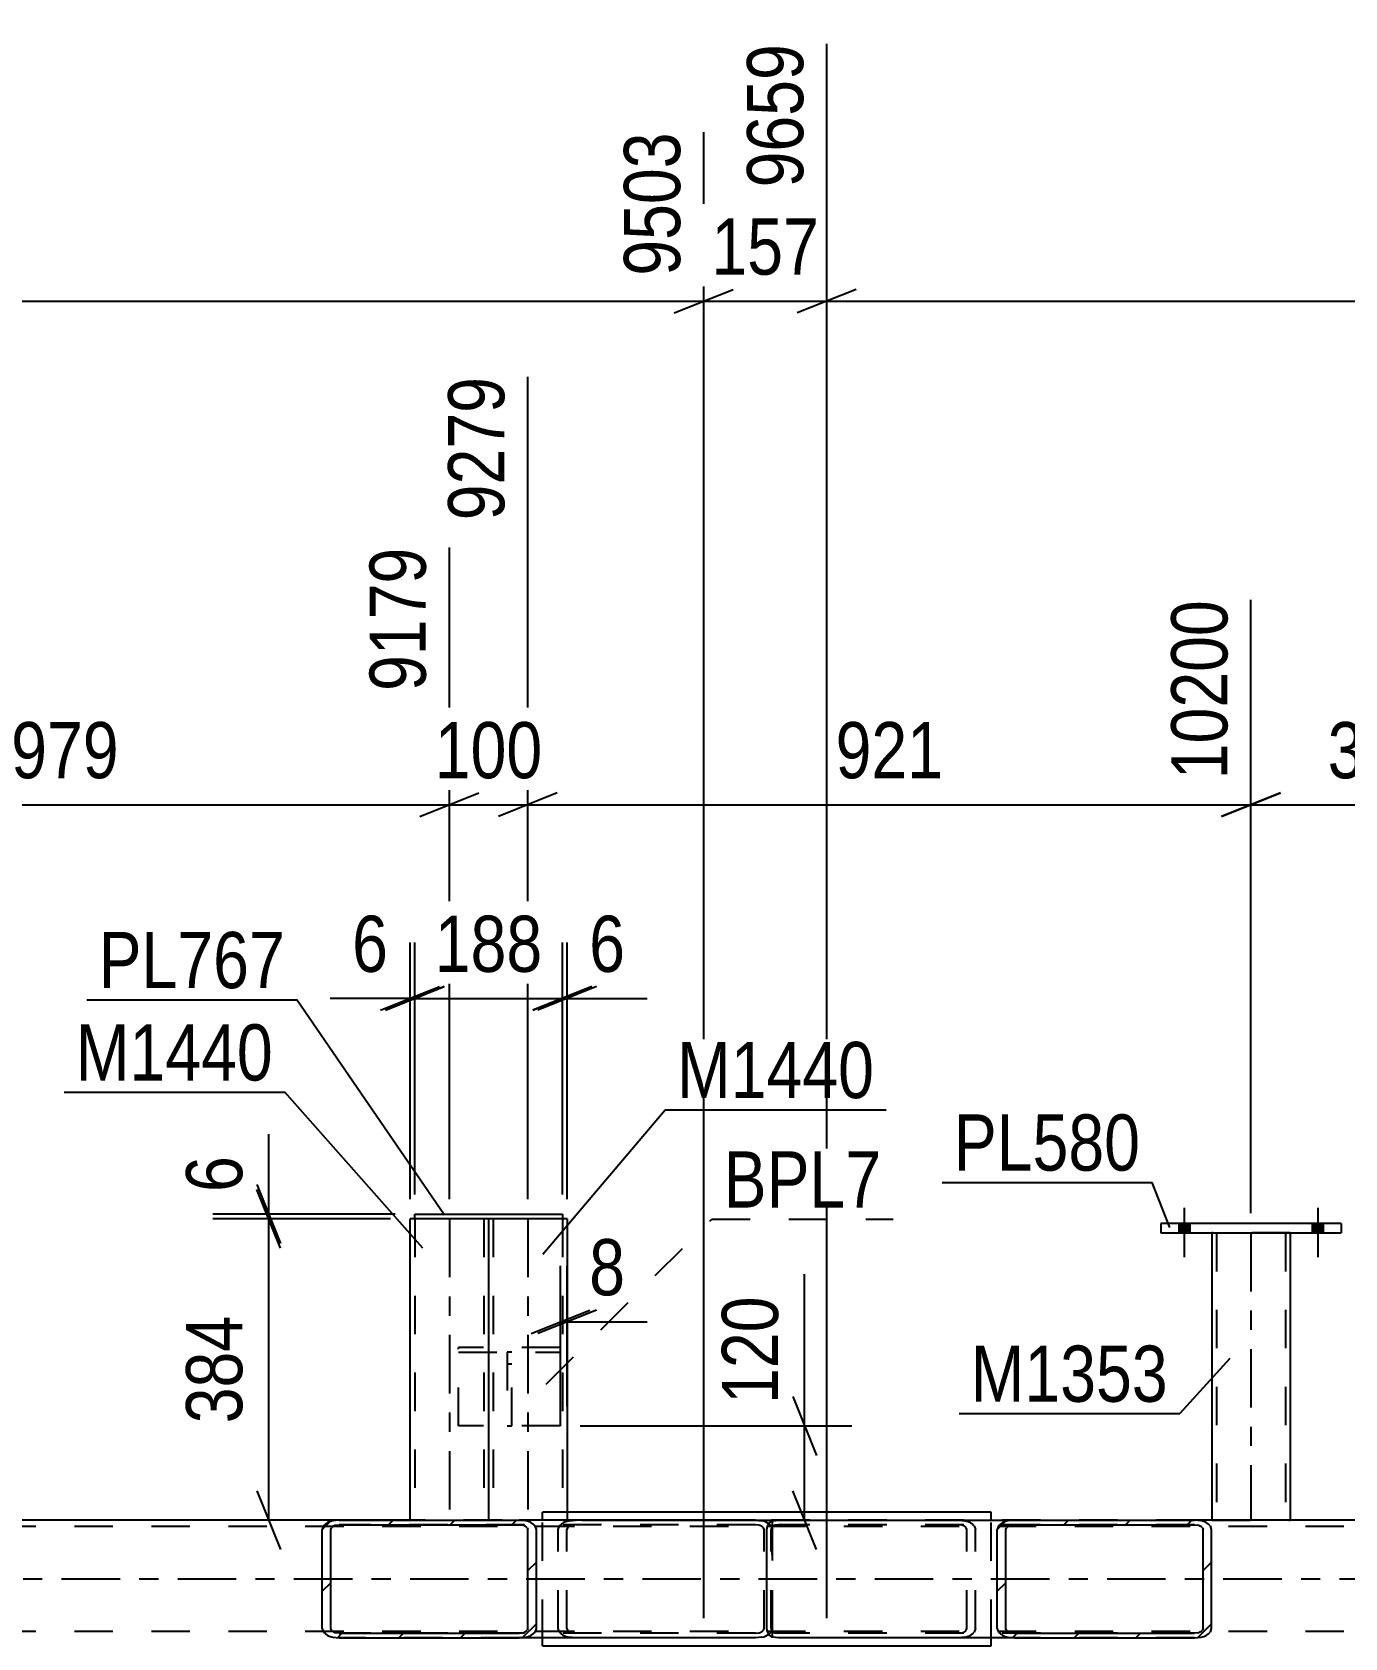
# Model space of a CAD drawing. Header units: millimetres. Extents: x -787 to 402, y -866 to -25.
# Drawn here: x -349.7 to -282.8, y -281.6 to -199.8 of the extents above; entities that cross this region are included whole.
import ezdxf

# ---------------------------------------------------------------- set-up
doc = ezdxf.new("R2010")
doc.units = ezdxf.units.MM
doc.linetypes.add('DXK_LINE_DOT2', pattern=[3.9198, 1.9599, -1.9599])
doc.linetypes.add('DXK_LINE_DOT3', pattern=[5.9187, 2.979, -0.9799, 0.9799, -0.9799])
doc.styles.add('Arial Narrow', font='ARIALN.TTF', dxfattribs={"height": 0.2})

# ---------------------------------------------------------------- blocks, each defined once
blk = doc.blocks.new('Part-569028579-6393 - 6366')
at = {"linetype": 'Continuous'}
h = blk.add_hatch(dxfattribs=at)
h.set_pattern_fill('', scale=0.7, style=0, pattern_type=0)
h.set_pattern_definition([(45, (-334.9388, -276.0854), (-1.57154, 1.57154), [])])
h.paths.add_polyline_path([(-334.872, -275.902), (-334.939, -276.085), (-334.939, -281.125), (-334.872, -281.309), (-334.683, -281.465), (-334.4, -281.569), (-334.065, -281.605), (-324.894, -281.605), (-324.56, -281.569), (-324.277, -281.465), (-324.087, -281.309), (-324.021, -281.125), (-324.021, -276.085), (-324.087, -275.902), (-324.277, -275.746), (-324.56, -275.642), (-324.894, -275.605), (-334.065, -275.605), (-334.4, -275.642), (-334.683, -275.746)])
h.paths.add_polyline_path([(-334.232, -275.864), (-334.065, -275.845), (-324.894, -275.845), (-324.727, -275.864), (-324.585, -275.916), (-324.491, -275.994), (-324.457, -276.085), (-324.457, -281.125), (-324.491, -281.217), (-324.585, -281.295), (-324.727, -281.347), (-324.894, -281.365), (-334.065, -281.365), (-334.232, -281.347), (-334.374, -281.295), (-334.469, -281.217), (-334.502, -281.125), (-334.502, -276.085), (-334.469, -275.994), (-334.374, -275.916)])
at = {"color": 2, "linetype": 'Continuous'}
for p, q in [((-334.065, -275.605), (-334.4, -275.642)), ((-334.065, -275.605), (-324.894, -275.605)), ((-312.864, -275.605), (-324.894, -275.605)), ((-324.56, -275.642), (-324.894, -275.605)), ((-312.864, -275.605), (-312.53, -275.642)), ((-334.872, -275.902), (-334.939, -276.085)), ((-334.939, -281.125), (-334.939, -276.085)), ((-334.502, -276.085), (-334.469, -275.994)), ((-334.502, -281.125), (-334.502, -276.085)), ((-334.232, -275.864), (-334.065, -275.845)), ((-334.065, -275.845), (-324.894, -275.845)), ((-324.894, -275.845), (-324.727, -275.864)), ((-324.491, -275.994), (-324.457, -276.085)), ((-324.457, -281.125), (-324.457, -276.085)), ((-324.021, -276.085), (-324.087, -275.902)), ((-324.021, -281.125), (-324.021, -276.085)), ((-334.939, -281.125), (-334.872, -281.309)), ((-334.469, -281.217), (-334.502, -281.125)), ((-334.065, -281.365), (-334.232, -281.347)), ((-334.065, -281.365), (-324.894, -281.365)), ((-324.727, -281.347), (-324.894, -281.365)), ((-324.457, -281.125), (-324.491, -281.217)), ((-324.087, -281.309), (-324.021, -281.125)), ((-334.4, -281.569), (-334.065, -281.605)), ((-334.065, -281.605), (-324.894, -281.605)), ((-324.894, -281.605), (-324.56, -281.569)), ((-312.864, -281.605), (-324.894, -281.605)), ((-312.53, -281.569), (-312.864, -281.605))]:
    blk.add_line(p, q, dxfattribs=at)
at = {"color": 7, "linetype": 'DXK_LINE_DOT2'}
for p, q in [((-334.065, -275.605), (-324.894, -275.605)), ((-322.37, -275.642), (-322.035, -275.605)), ((-312.864, -275.845), (-334.065, -275.845)), ((-322.909, -276.085), (-322.842, -275.902)), ((-322.909, -281.125), (-322.909, -276.085)), ((-322.439, -275.994), (-322.472, -276.085)), ((-322.472, -281.125), (-322.472, -276.085)), ((-322.035, -275.845), (-322.202, -275.864)), ((-312.697, -275.864), (-312.864, -275.845)), ((-312.427, -276.085), (-312.461, -275.994)), ((-312.427, -281.125), (-312.427, -276.085)), ((-312.057, -275.902), (-312.033, -275.968)), ((-312.033, -275.968), (-311.991, -276.085)), ((-311.991, -281.125), (-311.991, -276.085)), ((-312.864, -281.365), (-334.065, -281.365)), ((-322.842, -281.309), (-322.909, -281.125)), ((-322.472, -281.125), (-322.439, -281.217)), ((-322.202, -281.347), (-322.035, -281.365)), ((-312.864, -281.365), (-312.697, -281.347)), ((-312.461, -281.217), (-312.427, -281.125)), ((-312.006, -281.168), (-312.057, -281.309)), ((-311.991, -281.125), (-312.006, -281.168)), ((-324.894, -281.605), (-334.065, -281.605)), ((-322.035, -281.605), (-322.37, -281.569))]:
    blk.add_line(p, q, dxfattribs=at)
at = {"color": 2, "linetype": 'Continuous'}
for centre, radius, start, end in [((-334.264, -276.448), 0.817, 99.51815, 138.06376), ((-324.695, -276.448), 0.817, 41.93617, 80.48178), ((-312.665, -276.448), 0.817, 53.52275, 80.48178), ((-334.165, -276.267), 0.409, 99.51815, 138.06376), ((-324.795, -276.267), 0.409, 41.93617, 80.48178), ((-334.264, -280.763), 0.817, 221.93617, 260.48178), ((-334.165, -280.944), 0.409, 221.93617, 260.48178), ((-324.795, -280.944), 0.409, 279.51815, 318.06376), ((-324.695, -280.763), 0.817, 279.51815, 318.06376), ((-312.665, -280.763), 0.817, 279.51815, 306.47955)]:
    blk.add_arc(centre, radius, start, end, dxfattribs=at)
at = {"color": 7, "linetype": 'DXK_LINE_DOT2'}
for centre, radius, start, end in [((-322.234, -276.448), 0.817, 99.51815, 138.06376), ((-312.665, -276.448), 0.817, 41.93617, 53.52275), ((-322.135, -276.267), 0.409, 99.51815, 138.06376), ((-312.765, -276.267), 0.409, 41.93617, 80.48178), ((-322.234, -280.763), 0.817, 221.93617, 260.48178), ((-322.135, -280.944), 0.409, 221.93617, 260.48178), ((-312.765, -280.944), 0.409, 279.51815, 318.06376), ((-312.665, -280.763), 0.817, 306.47955, 318.06376)]:
    blk.add_arc(centre, radius, start, end, dxfattribs=at)
blk = doc.blocks.new('Part-569028579-6501 - 6366')
at = {"color": 2, "linetype": 'Continuous'}
for p, q in [((-334.066, -275.605), (-375.629, -275.605)), ((-248.932, -275.605), (-290.495, -275.605))]:
    blk.add_line(p, q, dxfattribs=at)
at = {"color": 7, "linetype": 'DXK_LINE_DOT2'}
for p, q in [((-290.495, -275.605), (-334.066, -275.605)), ((-102.569, -275.925), (-695.602, -275.925)), ((-102.569, -281.285), (-695.602, -281.285))]:
    blk.add_line(p, q, dxfattribs=at)
at = {"color": 7, "linetype": 'DXK_LINE_DOT3'}
blk.add_line((-102.569, -278.605), (-695.602, -278.605), dxfattribs=at)
blk = doc.blocks.new('Part-569028579-6526 - 6366')
at = {"linetype": 'Continuous'}
h = blk.add_hatch(dxfattribs=at)
h.set_pattern_fill('', scale=0.7, style=0, pattern_type=0)
h.set_pattern_definition([(45, (-300.5408, -276.0853), (-1.57154, 1.57154), [])])
h.paths.add_polyline_path([(-300.474, -275.902), (-300.541, -276.085), (-300.541, -281.125), (-300.474, -281.309), (-300.285, -281.465), (-300.002, -281.569), (-299.667, -281.605), (-290.496, -281.605), (-290.162, -281.569), (-289.879, -281.465), (-289.689, -281.309), (-289.623, -281.125), (-289.623, -276.085), (-289.689, -275.902), (-289.879, -275.746), (-290.162, -275.642), (-290.496, -275.605), (-299.667, -275.605), (-300.002, -275.642), (-300.285, -275.746)])
h.paths.add_polyline_path([(-299.835, -275.864), (-299.667, -275.845), (-290.496, -275.845), (-290.329, -275.864), (-290.187, -275.916), (-290.093, -275.994), (-290.06, -276.085), (-290.06, -281.125), (-290.093, -281.217), (-290.187, -281.295), (-290.329, -281.347), (-290.496, -281.365), (-299.667, -281.365), (-299.835, -281.347), (-299.976, -281.295), (-300.071, -281.217), (-300.104, -281.125), (-300.104, -276.085), (-300.071, -275.994), (-299.976, -275.916)])
at = {"color": 2, "linetype": 'Continuous'}
for p, q in [((-312.248, -275.902), (-312.153, -275.746)), ((-312.153, -275.746), (-312.011, -275.642)), ((-312.011, -275.642), (-311.991, -275.637)), ((-311.991, -275.637), (-311.697, -275.605)), ((-311.697, -275.605), (-299.667, -275.605)), ((-299.667, -275.605), (-300.002, -275.642)), ((-299.667, -275.605), (-290.496, -275.605)), ((-290.162, -275.642), (-290.496, -275.605)), ((-312.281, -276.085), (-312.248, -275.902)), ((-312.281, -281.125), (-312.281, -276.085)), ((-300.474, -275.902), (-300.541, -276.085)), ((-300.541, -281.125), (-300.541, -276.085)), ((-300.104, -276.085), (-300.071, -275.994)), ((-300.104, -281.125), (-300.104, -276.085)), ((-299.835, -275.864), (-299.667, -275.845)), ((-299.667, -275.845), (-290.496, -275.845)), ((-290.496, -275.845), (-290.329, -275.864)), ((-290.093, -275.994), (-290.06, -276.085)), ((-290.06, -281.125), (-290.06, -276.085)), ((-289.623, -276.085), (-289.689, -275.902)), ((-289.623, -281.125), (-289.623, -276.085)), ((-312.248, -281.309), (-312.281, -281.125)), ((-312.153, -281.465), (-312.248, -281.309)), ((-312.011, -281.569), (-312.153, -281.465)), ((-300.541, -281.125), (-300.474, -281.309)), ((-300.071, -281.217), (-300.104, -281.125)), ((-299.667, -281.365), (-299.835, -281.347)), ((-299.667, -281.365), (-290.496, -281.365)), ((-290.329, -281.347), (-290.496, -281.365)), ((-290.06, -281.125), (-290.093, -281.217)), ((-289.689, -281.309), (-289.623, -281.125)), ((-311.991, -281.573), (-312.011, -281.569)), ((-311.697, -281.605), (-311.991, -281.573)), ((-299.667, -281.605), (-311.697, -281.605)), ((-300.002, -281.569), (-299.667, -281.605)), ((-299.667, -281.605), (-290.496, -281.605)), ((-290.496, -281.605), (-290.162, -281.569))]:
    blk.add_line(p, q, dxfattribs=at)
at = {"color": 7, "linetype": 'DXK_LINE_DOT2'}
for p, q in [((-311.991, -281.573), (-311.991, -275.637)), ((-302.526, -275.605), (-302.192, -275.642)), ((-299.667, -275.605), (-290.496, -275.605)), ((-312.046, -275.994), (-312.062, -276.085)), ((-312.062, -281.125), (-312.062, -276.085)), ((-312.006, -275.916), (-312.046, -275.994)), ((-311.865, -275.864), (-312.006, -275.916)), ((-312.006, -281.295), (-312.006, -275.916)), ((-311.697, -275.845), (-311.865, -275.864)), ((-290.496, -275.845), (-311.697, -275.845)), ((-302.359, -275.864), (-302.526, -275.845)), ((-302.09, -276.085), (-302.123, -275.994)), ((-302.09, -281.125), (-302.09, -276.085)), ((-301.719, -275.902), (-301.653, -276.085)), ((-301.653, -281.125), (-301.653, -276.085)), ((-312.062, -281.125), (-312.046, -281.217)), ((-312.046, -281.217), (-312.006, -281.295)), ((-312.006, -281.295), (-311.865, -281.347)), ((-311.865, -281.347), (-311.697, -281.365)), ((-290.496, -281.365), (-311.697, -281.365)), ((-302.526, -281.365), (-302.359, -281.347)), ((-302.123, -281.217), (-302.09, -281.125)), ((-301.653, -281.125), (-301.719, -281.309)), ((-302.192, -281.569), (-302.526, -281.605)), ((-290.496, -281.605), (-299.667, -281.605))]:
    blk.add_line(p, q, dxfattribs=at)
for centre, radius, start, end in [((-302.327, -276.448), 0.817, 41.93617, 80.48178), ((-302.427, -276.267), 0.409, 41.93617, 80.48178), ((-302.427, -280.944), 0.409, 279.51815, 318.06376), ((-302.327, -280.763), 0.817, 279.51815, 318.06376)]:
    blk.add_arc(centre, radius, start, end, dxfattribs=at)
at = {"color": 2, "linetype": 'Continuous'}
for centre, radius, start, end in [((-299.867, -276.448), 0.817, 99.51815, 138.06376), ((-290.297, -276.448), 0.817, 41.93617, 80.48178), ((-299.767, -276.267), 0.409, 99.51815, 138.06376), ((-290.397, -276.267), 0.409, 41.93617, 80.48178), ((-299.867, -280.763), 0.817, 221.93617, 260.48178), ((-299.767, -280.944), 0.409, 221.93617, 260.48178), ((-290.397, -280.944), 0.409, 279.51815, 318.06376), ((-290.297, -280.763), 0.817, 279.51815, 318.06376)]:
    blk.add_arc(centre, radius, start, end, dxfattribs=at)
blk = doc.blocks.new('Part-569028579-6537 - 6366')
at = {"color": 2, "linetype": 'Continuous'}
for p, q in [((-300.853, -275.205), (-323.709, -275.205)), ((-323.709, -275.605), (-323.709, -275.205)), ((-300.853, -275.605), (-300.853, -275.205)), ((-323.709, -282.005), (-323.709, -281.605)), ((-323.709, -282.005), (-300.853, -282.005)), ((-300.853, -282.005), (-300.853, -281.605))]:
    blk.add_line(p, q, dxfattribs=at)
at = {"color": 7, "linetype": 'DXK_LINE_DOT2'}
for p, q in [((-323.709, -281.605), (-323.709, -275.605)), ((-300.853, -281.605), (-300.853, -275.605))]:
    blk.add_line(p, q, dxfattribs=at)
blk = doc.blocks.new('Part-569028579-6564 - 6366')
at = {"color": 2, "linetype": 'Continuous'}
for p, q in [((-292.218, -260.485), (-292.218, -260.965)), ((-283.018, -260.485), (-292.218, -260.485)), ((-292.218, -260.965), (-283.018, -260.965)), ((-283.018, -260.485), (-283.018, -260.965))]:
    blk.add_line(p, q, dxfattribs=at)
blk = doc.blocks.new('Part-569028579-6586 - 6366')
at = {"color": 7, "linetype": 'DXK_LINE_DOT2'}
for p, q in [((-325.275, -267.045), (-325.515, -267.045)), ((-325.515, -267.045), (-325.515, -270.805)), ((-325.275, -270.805), (-325.275, -267.045)), ((-325.515, -267.645), (-325.275, -267.645)), ((-325.515, -270.805), (-325.275, -270.805))]:
    blk.add_line(p, q, dxfattribs=at)
blk = doc.blocks.new('Part-569028579-17668 - 6366')
at = {"color": 2, "linetype": 'Continuous'}
for p, q in [((-330.421, -260.245), (-330.458, -260.245)), ((-330.458, -275.605), (-330.458, -260.245)), ((-326.532, -260.245), (-330.421, -260.245)), ((-326.458, -260.245), (-326.458, -275.605))]:
    blk.add_line(p, q, dxfattribs=at)
at = {"color": 7, "linetype": 'DXK_LINE_DOT2'}
for p, q in [((-330.218, -260.245), (-330.218, -275.608)), ((-330.218, -260.245), (-330.2, -260.245)), ((-326.698, -260.245), (-326.698, -275.608)), ((-326.494, -260.245), (-326.532, -260.245)), ((-326.494, -260.245), (-326.532, -260.245)), ((-326.458, -260.245), (-326.494, -260.245)), ((-326.494, -260.245), (-326.458, -260.245)), ((-330.458, -275.605), (-330.458, -275.608)), ((-330.458, -275.608), (-326.458, -275.608)), ((-326.458, -275.608), (-326.458, -275.605)), ((-326.458, -275.605), (-326.458, -275.608))]:
    blk.add_line(p, q, dxfattribs=at)
at = {"color": 7, "linetype": 'DXK_LINE_DOT3'}
blk.add_line((-328.458, -260.245), (-328.458, -275.608), dxfattribs=at)
blk = doc.blocks.new('Part-569028579-17716 - 6366')
at = {"color": 7, "linetype": 'DXK_LINE_DOT2'}
for p, q in [((-322.797, -266.805), (-327.997, -266.805)), ((-327.997, -270.805), (-327.997, -266.805)), ((-327.997, -267.045), (-322.797, -267.045)), ((-322.797, -270.805), (-322.797, -266.805)), ((-322.797, -270.805), (-327.997, -270.805))]:
    blk.add_line(p, q, dxfattribs=at)
blk = doc.blocks.new('Part-569028579-17715 - 6366')
at = {"color": 2, "linetype": 'Continuous'}
for p, q in [((-330.218, -260.245), (-330.218, -260.005)), ((-330.218, -260.005), (-322.698, -260.005)), ((-326.384, -260.245), (-326.532, -260.245)), ((-322.698, -260.005), (-322.698, -260.245))]:
    blk.add_line(p, q, dxfattribs=at)
at = {"color": 7, "linetype": 'DXK_LINE_DOT2'}
for p, q in [((-326.532, -260.245), (-330.218, -260.245)), ((-322.698, -260.245), (-326.384, -260.245))]:
    blk.add_line(p, q, dxfattribs=at)
blk = doc.blocks.new('Part-569028579-17665 - 6366')
at = {"color": 2, "linetype": 'Continuous'}
for p, q in [((-289.618, -260.965), (-289.618, -275.605)), ((-285.618, -260.965), (-285.618, -275.605))]:
    blk.add_line(p, q, dxfattribs=at)
at = {"color": 7, "linetype": 'DXK_LINE_DOT2'}
for p, q in [((-285.618, -260.965), (-289.618, -260.965)), ((-289.378, -260.965), (-289.378, -275.608)), ((-285.858, -260.965), (-285.858, -275.608)), ((-289.618, -275.605), (-289.618, -275.608)), ((-289.618, -275.608), (-285.618, -275.608)), ((-285.618, -275.608), (-285.618, -275.605)), ((-285.618, -275.605), (-285.618, -275.608))]:
    blk.add_line(p, q, dxfattribs=at)
at = {"color": 7, "linetype": 'DXK_LINE_DOT3'}
blk.add_line((-287.618, -260.965), (-287.618, -275.608), dxfattribs=at)
blk = doc.blocks.new('Part-569028579-17710 - 6366')
at = {"color": 2, "linetype": 'Continuous'}
for p, q in [((-326.458, -260.245), (-326.458, -275.605)), ((-322.458, -260.245), (-326.384, -260.245)), ((-322.458, -260.245), (-322.458, -275.205))]:
    blk.add_line(p, q, dxfattribs=at)
at = {"color": 7, "linetype": 'DXK_LINE_DOT2'}
for p, q in [((-326.384, -260.245), (-326.458, -260.245)), ((-326.218, -260.245), (-326.218, -275.61)), ((-326.218, -260.245), (-326.2, -260.245)), ((-322.698, -260.245), (-322.698, -275.61)), ((-326.458, -275.605), (-326.458, -275.61)), ((-326.458, -275.61), (-322.458, -275.61)), ((-322.458, -275.205), (-322.458, -275.61))]:
    blk.add_line(p, q, dxfattribs=at)
at = {"color": 7, "linetype": 'DXK_LINE_DOT3'}
blk.add_line((-324.458, -260.245), (-324.458, -275.61), dxfattribs=at)
blk = doc.blocks.new('Bolt-569028579-17734 - 6366')
at = {"linetype": 'Continuous'}
for points in [[(-290.738, -260.485), (-291.298, -260.485), (-291.298, -260.965), (-290.738, -260.965)], [(-290.738, -260.485), (-291.298, -260.485), (-291.298, -260.965), (-290.738, -260.965)], [(-283.938, -260.485), (-284.498, -260.485), (-284.498, -260.965), (-283.938, -260.965)], [(-283.938, -260.485), (-284.498, -260.485), (-284.498, -260.965), (-283.938, -260.965)]]:
    blk.add_hatch(color=1, dxfattribs=at).paths.add_polyline_path(points)
at = {"color": 1, "linetype": 'Continuous'}
for p, q in [((-291.018, -259.685), (-291.018, -262.205)), ((-291.018, -259.685), (-291.018, -262.205)), ((-284.218, -259.685), (-284.218, -262.205)), ((-284.218, -259.685), (-284.218, -262.205)), ((-291.298, -260.485), (-291.298, -260.965)), ((-291.298, -260.485), (-291.298, -260.965)), ((-290.738, -260.485), (-290.738, -260.965)), ((-290.738, -260.485), (-290.738, -260.965)), ((-284.498, -260.485), (-284.498, -260.965)), ((-284.498, -260.485), (-284.498, -260.965)), ((-283.938, -260.485), (-283.938, -260.965)), ((-283.938, -260.485), (-283.938, -260.965))]:
    blk.add_line(p, q, dxfattribs=at)
blk = doc.blocks.new('StraightDimension-569028579-65298 - 6366')
at = {"color": 7, "linetype": 'Continuous'}
for p, q in [((-324.458, -259.245), (-324.458, -217.33)), ((-287.618, -259.965), (-287.618, -228.702)), ((-322.958, -238.543), (-325.958, -239.743)), ((-289.118, -239.743), (-286.118, -238.543)), ((-324.458, -239.143), (-287.618, -239.143))]:
    blk.add_line(p, q, dxfattribs=at)
at = {"color": 0}
blk.add_wipeout([(-302.696, -238.393), (-302.696, -234.193), (-309.38, -234.193), (-309.38, -238.393)], dxfattribs=at)
at = {"color": 3, "style": 'Arial Narrow'}
blk.add_text('921', height=2.8633, dxfattribs=at).set_placement((-308.78, -237.793))
at = {"color": 0, "linetype": 'Continuous'}
blk.add_wipeout([(-288.218, -228.102), (-292.418, -228.102), (-292.418, -238.443), (-288.218, -238.443)], dxfattribs=at)
at = {"color": 3, "linetype": 'Continuous', "style": 'Arial Narrow'}
blk.add_text('10200', height=2.8633, rotation=90.00021, dxfattribs=at).set_placement((-288.818, -237.843))
blk = doc.blocks.new('StraightDimension-569028579-66254 - 6366')
at = {"color": 7, "linetype": 'Continuous'}
for p, q in [((-330.458, -259.245), (-330.458, -246.162)), ((-330.218, -259.005), (-330.218, -246.162)), ((-331.958, -249.612), (-328.958, -248.412)), ((-328.718, -248.412), (-331.718, -249.612)), ((-330.458, -249.012), (-334.536, -249.012)), ((-330.458, -249.012), (-334.536, -249.012)), ((-330.458, -249.012), (-330.218, -249.012))]:
    blk.add_line(p, q, dxfattribs=at)
at = {"color": 0}
blk.add_wipeout([(-330.983, -248.262), (-330.983, -244.062), (-334.011, -244.062), (-334.011, -248.262)], dxfattribs=at)
at = {"color": 3, "style": 'Arial Narrow'}
blk.add_text('6', height=2.863, dxfattribs=at).set_placement((-333.411, -247.662))
blk = doc.blocks.new('StraightDimension-569028579-66231 - 6366')
at = {"color": 7, "linetype": 'Continuous'}
for p, q in [((-337.659, -260.005), (-337.659, -255.927)), ((-337.659, -260.005), (-337.659, -255.927)), ((-338.259, -258.505), (-337.059, -261.505)), ((-337.059, -261.745), (-338.259, -258.745)), ((-331.218, -260.005), (-340.509, -260.005)), ((-331.458, -260.245), (-340.509, -260.245)), ((-337.659, -260.245), (-337.659, -260.005))]:
    blk.add_line(p, q, dxfattribs=at)
at = {"color": 0}
blk.add_wipeout([(-338.409, -256.452), (-342.609, -256.452), (-342.609, -259.48), (-338.409, -259.48)], dxfattribs=at)
at = {"color": 3, "style": 'Arial Narrow'}
blk.add_text('6', height=2.863, rotation=90.00021, dxfattribs=at).set_placement((-339.009, -258.88))
blk = doc.blocks.new('StraightDimension-569028579-18744 - 6366')
at = {"color": 7, "linetype": 'Continuous'}
for p, q in [((-394.366, -280.605), (-394.366, -200.365)), ((-315.501, -280.605), (-315.501, -204.865)), ((-392.866, -212.878), (-395.866, -214.078)), ((-394.366, -213.478), (-315.501, -213.478)), ((-317.001, -214.078), (-314.001, -212.878))]:
    blk.add_line(p, q, dxfattribs=at)
at = {"color": 0}
blk.add_wipeout([(-350.677, -212.728), (-350.677, -208.528), (-359.19, -208.528), (-359.19, -212.728)], dxfattribs=at)
at = {"color": 3, "style": 'Arial Narrow'}
blk.add_text('1972', height=2.8633, dxfattribs=at).set_placement((-358.59, -212.128))
at = {"color": 0, "linetype": 'Continuous'}
blk.add_wipeout([(-316.101, -204.265), (-320.301, -204.265), (-320.301, -212.778), (-316.101, -212.778)], dxfattribs=at)
at = {"color": 3, "linetype": 'Continuous', "style": 'Arial Narrow'}
blk.add_text('9503', height=2.8633, rotation=90.00021, dxfattribs=at).set_placement((-316.701, -212.178))
blk = doc.blocks.new('StraightDimension-569028579-18743 - 6366')
at = {"color": 7, "linetype": 'Continuous'}
for p, q in [((-309.231, -280.605), (-309.231, -200.365)), ((-315.501, -280.605), (-315.501, -204.865)), ((-317.001, -214.078), (-314.001, -212.878)), ((-315.501, -213.478), (-309.231, -213.478)), ((-307.731, -212.878), (-310.731, -214.078))]:
    blk.add_line(p, q, dxfattribs=at)
at = {"color": 0}
blk.add_wipeout([(-309.024, -212.728), (-309.024, -208.528), (-315.708, -208.528), (-315.708, -212.728)], dxfattribs=at)
at = {"color": 3, "style": 'Arial Narrow'}
blk.add_text('157', height=2.8633, dxfattribs=at).set_placement((-315.108, -212.128))
at = {"color": 0, "linetype": 'Continuous'}
blk.add_wipeout([(-309.831, -199.765), (-314.031, -199.765), (-314.031, -208.278), (-309.831, -208.278)], dxfattribs=at)
at = {"color": 3, "linetype": 'Continuous', "style": 'Arial Narrow'}
blk.add_text('9659', height=2.8633, rotation=90.00021, dxfattribs=at).set_placement((-310.431, -207.678))
blk = doc.blocks.new('StraightDimension-569028579-65300 - 6366')
at = {"color": 7, "linetype": 'Continuous'}
for p, q in [((-367.618, -259.485), (-367.618, -226.03)), ((-328.458, -259.245), (-328.458, -226.03)), ((-366.118, -238.543), (-369.118, -239.743)), ((-329.958, -239.743), (-326.958, -238.543)), ((-367.618, -239.143), (-328.458, -239.143))]:
    blk.add_line(p, q, dxfattribs=at)
at = {"color": 0, "linetype": 'Continuous'}
blk.add_wipeout([(-329.058, -225.43), (-333.258, -225.43), (-333.258, -233.943), (-329.058, -233.943)], dxfattribs=at)
at = {"color": 0}
blk.add_wipeout([(-344.696, -238.393), (-344.696, -234.193), (-351.38, -234.193), (-351.38, -238.393)], dxfattribs=at)
at = {"color": 3, "linetype": 'Continuous', "style": 'Arial Narrow'}
blk.add_text('9179', height=2.8633, rotation=90.00021, dxfattribs=at).set_placement((-329.658, -233.343))
at = {"color": 3, "style": 'Arial Narrow'}
blk.add_text('979', height=2.8633, dxfattribs=at).set_placement((-350.78, -237.793))
blk = doc.blocks.new('StraightDimension-569028579-65297 - 6366')
at = {"color": 7, "linetype": 'Continuous'}
for p, q in [((-274.317, -266.764), (-274.317, -224.202)), ((-287.618, -259.965), (-287.618, -228.702)), ((-286.118, -238.543), (-289.118, -239.743)), ((-275.817, -239.743), (-272.817, -238.543)), ((-287.618, -239.143), (-274.317, -239.143))]:
    blk.add_line(p, q, dxfattribs=at)
at = {"color": 0}
blk.add_wipeout([(-277.625, -238.393), (-277.625, -234.193), (-284.309, -234.193), (-284.309, -238.393)], dxfattribs=at)
at = {"color": 3, "style": 'Arial Narrow'}
blk.add_text('333', height=2.8633, dxfattribs=at).set_placement((-283.709, -237.793))
at = {"color": 0, "linetype": 'Continuous'}
blk.add_wipeout([(-274.917, -223.602), (-279.117, -223.602), (-279.117, -233.943), (-274.917, -233.943)], dxfattribs=at)
at = {"color": 3, "linetype": 'Continuous', "style": 'Arial Narrow'}
blk.add_text('10532', height=2.8633, rotation=90.00021, dxfattribs=at).set_placement((-275.517, -233.343))
blk = doc.blocks.new('StraightDimension-569028579-18742 - 6366')
at = {"color": 7, "linetype": 'Continuous'}
for p, q in [((-309.231, -280.605), (-309.231, -200.365)), ((-230.367, -280.605), (-230.367, -203.037)), ((-307.731, -212.878), (-310.731, -214.078)), ((-309.231, -213.478), (-230.367, -213.478)), ((-231.867, -214.078), (-228.867, -212.878))]:
    blk.add_line(p, q, dxfattribs=at)
at = {"color": 0}
blk.add_wipeout([(-265.543, -212.728), (-265.543, -208.528), (-274.055, -208.528), (-274.055, -212.728)], dxfattribs=at)
at = {"color": 3, "style": 'Arial Narrow'}
blk.add_text('1972', height=2.8633, dxfattribs=at).set_placement((-273.455, -212.128))
at = {"color": 0, "linetype": 'Continuous'}
blk.add_wipeout([(-230.967, -202.437), (-235.167, -202.437), (-235.167, -212.778), (-230.967, -212.778)], dxfattribs=at)
at = {"color": 3, "linetype": 'Continuous', "style": 'Arial Narrow'}
blk.add_text('11631', height=2.8633, rotation=90.00021, dxfattribs=at).set_placement((-231.567, -212.178))
blk = doc.blocks.new('StraightDimension-569028579-65299 - 6366')
at = {"color": 7, "linetype": 'Continuous'}
for p, q in [((-324.458, -259.245), (-324.458, -217.33)), ((-328.458, -259.245), (-328.458, -226.03)), ((-329.958, -239.743), (-326.958, -238.543)), ((-322.958, -238.543), (-325.958, -239.743)), ((-328.458, -239.143), (-324.458, -239.143))]:
    blk.add_line(p, q, dxfattribs=at)
at = {"color": 0, "linetype": 'Continuous'}
blk.add_wipeout([(-325.058, -216.73), (-329.258, -216.73), (-329.258, -225.243), (-325.058, -225.243)], dxfattribs=at)
at = {"color": 3, "linetype": 'Continuous', "style": 'Arial Narrow'}
blk.add_text('9279', height=2.8633, rotation=90.00021, dxfattribs=at).set_placement((-325.658, -224.643))
at = {"color": 0}
blk.add_wipeout([(-323.116, -238.393), (-323.116, -234.193), (-329.8, -234.193), (-329.8, -238.393)], dxfattribs=at)
at = {"color": 3, "style": 'Arial Narrow'}
blk.add_text('100', height=2.8633, dxfattribs=at).set_placement((-329.2, -237.793))
blk = doc.blocks.new('StraightDimension-569028579-66232 - 6366')
at = {"color": 7, "linetype": 'Continuous'}
for p, q in [((-337.059, -261.745), (-338.259, -258.745)), ((-331.458, -260.245), (-340.509, -260.245)), ((-337.659, -275.605), (-337.659, -260.245)), ((-338.259, -274.105), (-337.059, -277.105)), ((-331.458, -275.605), (-340.509, -275.605))]:
    blk.add_line(p, q, dxfattribs=at)
at = {"color": 0}
blk.add_wipeout([(-338.409, -264.583), (-342.609, -264.583), (-342.609, -271.267), (-338.409, -271.267)], dxfattribs=at)
at = {"color": 3, "style": 'Arial Narrow'}
blk.add_text('384', height=2.8633, rotation=90.00021, dxfattribs=at).set_placement((-339.009, -270.667))
blk = doc.blocks.new('StraightDimension-569028579-66252 - 6366')
at = {"color": 7, "linetype": 'Continuous'}
for p, q in [((-322.698, -259.005), (-322.698, -246.162)), ((-322.458, -259.245), (-322.458, -246.162)), ((-324.198, -249.612), (-321.198, -248.412)), ((-320.958, -248.412), (-323.958, -249.612)), ((-322.698, -249.012), (-322.458, -249.012)), ((-322.458, -249.012), (-318.38, -249.012)), ((-322.458, -249.012), (-318.38, -249.012))]:
    blk.add_line(p, q, dxfattribs=at)
at = {"color": 0}
blk.add_wipeout([(-318.905, -248.262), (-318.905, -244.062), (-321.933, -244.062), (-321.933, -248.262)], dxfattribs=at)
at = {"color": 3, "style": 'Arial Narrow'}
blk.add_text('6', height=2.863, dxfattribs=at).set_placement((-321.333, -247.662))
blk = doc.blocks.new('StraightDimension-569028579-66253 - 6366')
at = {"color": 7, "linetype": 'Continuous'}
for p, q in [((-330.218, -259.005), (-330.218, -246.162)), ((-322.698, -259.005), (-322.698, -246.162)), ((-331.718, -249.612), (-328.718, -248.412)), ((-321.198, -248.412), (-324.198, -249.612)), ((-330.218, -249.012), (-322.698, -249.012))]:
    blk.add_line(p, q, dxfattribs=at)
at = {"color": 0}
blk.add_wipeout([(-323.116, -248.262), (-323.116, -244.062), (-329.8, -244.062), (-329.8, -248.262)], dxfattribs=at)
at = {"color": 3, "style": 'Arial Narrow'}
blk.add_text('188', height=2.8633, dxfattribs=at).set_placement((-329.2, -247.662))
blk = doc.blocks.new('StraightDimension-569028579-78838 - 6366')
at = {"color": 7, "linetype": 'Continuous'}
for p, q in [((-310.361, -270.805), (-310.361, -263.07)), ((-310.361, -270.805), (-310.361, -263.07)), ((-310.961, -269.305), (-309.761, -272.305)), ((-321.797, -270.805), (-307.961, -270.805)), ((-310.361, -275.605), (-310.361, -270.805)), ((-309.761, -277.105), (-310.961, -274.105)), ((-321.698, -275.605), (-307.961, -275.605))]:
    blk.add_line(p, q, dxfattribs=at)
at = {"color": 0}
blk.add_wipeout([(-311.111, -263.595), (-315.311, -263.595), (-315.311, -270.28), (-311.111, -270.28)], dxfattribs=at)
at = {"color": 3, "style": 'Arial Narrow'}
blk.add_text('120', height=2.8633, rotation=90.00021, dxfattribs=at).set_placement((-311.711, -269.68))
blk = doc.blocks.new('StraightDimension-569028579-78868 - 6366')
at = {"color": 7, "linetype": 'Continuous'}
for p, q in [((-322.797, -269.805), (-322.797, -262.645)), ((-322.458, -269.805), (-322.458, -262.645)), ((-324.297, -266.095), (-321.297, -264.895)), ((-320.958, -264.895), (-323.958, -266.095)), ((-322.797, -265.495), (-322.458, -265.495)), ((-322.458, -265.495), (-318.38, -265.495)), ((-322.458, -265.495), (-318.38, -265.495))]:
    blk.add_line(p, q, dxfattribs=at)
at = {"color": 0}
blk.add_wipeout([(-318.905, -264.745), (-318.905, -260.545), (-321.933, -260.545), (-321.933, -264.745)], dxfattribs=at)
at = {"color": 3, "style": 'Arial Narrow'}
blk.add_text('8', height=2.863, dxfattribs=at).set_placement((-321.333, -264.145))
blk = doc.blocks.new('Mark-569028579-65971 - 6366')
at = {"color": 30, "linetype": 'Continuous'}
for p in [(-288.697, -267.369), (-302.493, -270.172)]:
    blk.add_line(p, (-291.241, -270.172), dxfattribs=at)
at = {"color": 0}
blk.add_wipeout([(-291.841, -269.572), (-291.841, -266.572), (-301.893, -266.572), (-301.893, -269.572)], dxfattribs=at)
blk.add_wipeout([(-291.841, -269.572), (-291.841, -266.572), (-301.893, -266.572), (-301.893, -269.572)], dxfattribs=at)
at = {"color": 3, "style": 'Arial Narrow'}
blk.add_text('M1353', height=2.8633, dxfattribs=at).set_placement((-301.893, -269.572))
blk = doc.blocks.new('Mark-569028579-66025 - 6366')
at = {"color": 30, "linetype": 'Continuous'}
for p in [(-348.085, -253.798), (-329.809, -261.737)]:
    blk.add_line(p, (-336.833, -253.798), dxfattribs=at)
at = {"color": 0}
blk.add_wipeout([(-337.433, -253.198), (-337.433, -250.198), (-347.485, -250.198), (-347.485, -253.198)], dxfattribs=at)
blk.add_wipeout([(-337.433, -253.198), (-337.433, -250.198), (-347.485, -250.198), (-347.485, -253.198)], dxfattribs=at)
at = {"color": 3, "style": 'Arial Narrow'}
blk.add_text('M1440', height=2.8633, dxfattribs=at).set_placement((-347.485, -253.198))
blk = doc.blocks.new('Mark-569028579-66040 - 6366')
at = {"color": 30, "linetype": 'Continuous'}
for p, q in [((-323.703, -262.047), (-317.456, -254.695)), ((-317.456, -254.695), (-306.205, -254.695))]:
    blk.add_line(p, q, dxfattribs=at)
at = {"color": 0}
blk.add_wipeout([(-306.805, -254.095), (-306.805, -251.095), (-316.856, -251.095), (-316.856, -254.095)], dxfattribs=at)
blk.add_wipeout([(-306.805, -254.095), (-306.805, -251.095), (-316.856, -251.095), (-316.856, -254.095)], dxfattribs=at)
at = {"color": 3, "style": 'Arial Narrow'}
blk.add_text('M1440', height=2.8633, dxfattribs=at).set_placement((-316.856, -254.095))
blk = doc.blocks.new('Mark-569028579-66010 - 6366')
at = {"color": 30, "linetype": 'Continuous'}
for p in [(-303.357, -258.391), (-291.755, -260.688)]:
    blk.add_line(p, (-292.653, -258.391), dxfattribs=at)
at = {"color": 0}
blk.add_wipeout([(-293.253, -257.791), (-293.253, -254.791), (-302.757, -254.791), (-302.757, -257.791)], dxfattribs=at)
blk.add_wipeout([(-293.253, -257.791), (-293.253, -254.791), (-302.757, -254.791), (-302.757, -257.791)], dxfattribs=at)
at = {"color": 3, "style": 'Arial Narrow'}
blk.add_text('PL580', height=2.8633, dxfattribs=at).set_placement((-302.757, -257.791))
blk = doc.blocks.new('Mark-569028579-66055 - 6366')
at = {"color": 30, "linetype": 'Continuous'}
for p in [(-346.927, -249.091), (-328.702, -260.065)]:
    blk.add_line(p, (-336.223, -249.091), dxfattribs=at)
at = {"color": 0}
blk.add_wipeout([(-336.823, -248.491), (-336.823, -245.491), (-346.327, -245.491), (-346.327, -248.491)], dxfattribs=at)
blk.add_wipeout([(-336.823, -248.491), (-336.823, -245.491), (-346.327, -245.491), (-346.327, -248.491)], dxfattribs=at)
at = {"color": 3, "style": 'Arial Narrow'}
blk.add_text('PL767', height=2.8633, dxfattribs=at).set_placement((-346.327, -248.491))
blk = doc.blocks.new('Mark-569028579-66058 - 6366')
at = {"color": 30, "linetype": 'DXK_LINE_DOT2'}
for p, q in [((-323.526, -268.666), (-315.084, -260.273)), ((-315.084, -260.273), (-305.845, -260.273))]:
    blk.add_line(p, q, dxfattribs=at)
at = {"color": 0}
blk.add_wipeout([(-306.445, -259.673), (-306.445, -256.673), (-314.484, -256.673), (-314.484, -259.673)], dxfattribs=at)
blk.add_wipeout([(-306.445, -259.673), (-306.445, -256.673), (-314.484, -256.673), (-314.484, -259.673)], dxfattribs=at)
at = {"color": 3, "style": 'Arial Narrow'}
blk.add_text('BPL7', height=2.8633, dxfattribs=at).set_placement((-314.484, -259.673))

msp = doc.modelspace()

# ---------------------------------------------------------------- block references
for name in ['StraightDimension-569028579-66254 - 6366', 'Part-569028579-17668 - 6366', 'Part-569028579-17715 - 6366', 'Part-569028579-17710 - 6366', 'Bolt-569028579-17734 - 6366', 'Part-569028579-6564 - 6366', 'Part-569028579-17665 - 6366', 'Part-569028579-17716 - 6366', 'Part-569028579-6586 - 6366', 'Part-569028579-6501 - 6366', 'Part-569028579-6393 - 6366', 'Part-569028579-6537 - 6366', 'Part-569028579-6526 - 6366']:
    msp.add_blockref(name, (0, 0))

# ---------------------------------------------------------------- next in the draw order: block references
for name in ['StraightDimension-569028579-65298 - 6366', 'StraightDimension-569028579-66231 - 6366']:
    msp.add_blockref(name, (0, 0))

# ---------------------------------------------------------------- next in the draw order: block references
for name in ['StraightDimension-569028579-18744 - 6366', 'StraightDimension-569028579-65297 - 6366']:
    msp.add_blockref(name, (0, 0))

# ---------------------------------------------------------------- next in the draw order: block references
for name in ['StraightDimension-569028579-18743 - 6366', 'StraightDimension-569028579-65300 - 6366']:
    msp.add_blockref(name, (0, 0))

# ---------------------------------------------------------------- next in the draw order: block references
for name in ['StraightDimension-569028579-18742 - 6366', 'StraightDimension-569028579-65299 - 6366', 'StraightDimension-569028579-66232 - 6366']:
    msp.add_blockref(name, (0, 0))

# ---------------------------------------------------------------- next in the draw order: block references
for name in ['StraightDimension-569028579-66252 - 6366', 'Mark-569028579-66010 - 6366', 'StraightDimension-569028579-78838 - 6366', 'Mark-569028579-65971 - 6366']:
    msp.add_blockref(name, (0, 0))

# ---------------------------------------------------------------- next in the draw order: block references
for name in ['StraightDimension-569028579-66253 - 6366', 'StraightDimension-569028579-78868 - 6366']:
    msp.add_blockref(name, (0, 0))

# ---------------------------------------------------------------- next in the draw order: block references
for name in ['Mark-569028579-66025 - 6366', 'Mark-569028579-66040 - 6366']:
    msp.add_blockref(name, (0, 0))

# ---------------------------------------------------------------- next in the draw order: block references
for name in ['Mark-569028579-66055 - 6366', 'Mark-569028579-66058 - 6366']:
    msp.add_blockref(name, (0, 0))

doc.saveas('drawing.dxf')
